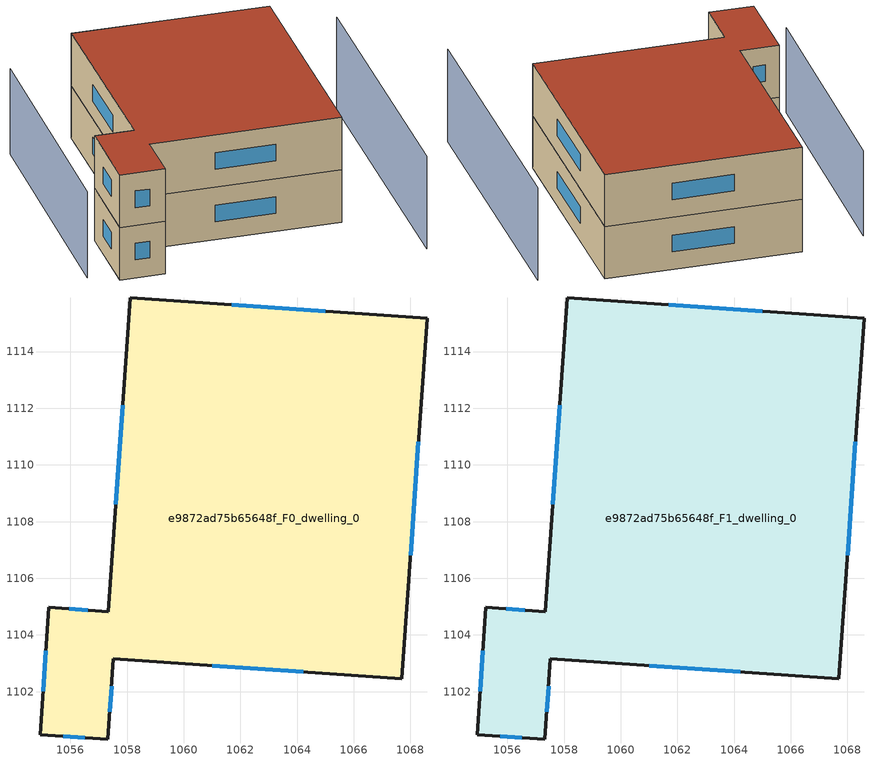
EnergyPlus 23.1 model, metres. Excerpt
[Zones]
e9872ad75b65648f_F0_dwelling_0
 floor ground (EU_floor_Construction): 1068.59,1115.17 1067.7,1102.45 1057.52,1103.16 1057.33,1100.32 1054.93,1100.48 1055.24,1104.97 1057.34,1104.83 1058.11,1115.9 z0
 wall outside (EU_wall_Construction): 1055.24,1104.97 1054.93,1100.48 1057.33,1100.32 1057.52,1103.16 1067.7,1102.45 1068.59,1115.17 1058.11,1115.9 1057.34,1104.83 1055.24,1104.97 z0:3
 window (EU_Window_Construction): 1055.14,1103.44 1055.04,1102.02 / 1056.62,1104.88 1055.96,1104.92 / 1057.85,1112.11 1057.6,1108.62 / 1065,1115.42 1061.7,1115.65 / 1068,1106.81 1068.28,1110.82 / 1061.01,1102.92 1064.22,1102.69 / 1057.39,1101.29 1057.46,1102.19 / 1055.75,1100.43 1056.51,1100.37 z1.03:1.97
e9872ad75b65648f_F1_dwelling_0
 floor to e9872ad75b65648f_F0_dwelling_0 (EU_floor_Construction): 1068.59,1115.17 1067.7,1102.45 1057.52,1103.16 1057.32,1100.32 1054.93,1100.48 1055.24,1104.97 1057.34,1104.83 1058.11,1115.9 z3
 wall outside (EU_wall_Construction): 1055.24,1104.97 1054.93,1100.48 1057.33,1100.32 1057.52,1103.16 1067.7,1102.45 1068.59,1115.17 1058.11,1115.9 1057.34,1104.83 1055.24,1104.97 z3:6
 window (EU_Window_Construction): 1055.14,1103.44 1055.04,1102.02 / 1056.62,1104.88 1055.96,1104.92 / 1057.85,1112.11 1057.6,1108.62 / 1065,1115.42 1061.7,1115.65 / 1068,1106.81 1068.28,1110.82 / 1061.01,1102.92 1064.22,1102.69 / 1057.39,1101.29 1057.46,1102.19 / 1055.75,1100.43 1056.51,1100.37 z4.03:4.97
 roof outside (EU_roof_Construction): 1067.7,1102.45 1068.59,1115.17 1058.11,1115.9 1057.34,1104.83 1055.24,1104.97 1054.93,1100.48 1057.33,1100.32 1057.52,1103.16 z6
shading: 1054.59,1115.37 1053.48,1101.31 z0:4.9; 1070.72,1098.21 1071.82,1114.08 z0:5.3
[Building]
EU S2 Campaign: North Axis=0; Terrain=City; Solar Distribution=FullExterior
[Site:Location]
Cape.Town.Intl.AP: Latitude=-33.965; Longitude=18.602; Time Zone=2; Elevation=46
[SizingPeriod:WeatherFileDays]
AnnualSizingPeriod: Begin Month=1; Begin Day of Month=1; End Month=12; End Day of Month=31; Day of Week for Start Day=Monday; Use Weather File Daylight Saving Period=No; Use Weather File Rain and Snow Indicators=No
[MATERIAL]
EU_InternalMass_Material: Roughness=MediumRough; Thickness=0.1; Conductivity=1; Density=1800; Specific Heat=900; Thermal Absorptance=0.9; Solar Absorptance=0.7; Visible Absorptance=0.7
[MATERIAL:NOMASS] Roughness=MediumRough; Thermal Absorptance=0.9; Solar Absorptance=0.7; Visible Absorptance=0.7
Name | Thermal Resistance
EU_wall_NoMass | 0.493876
EU_roof_NoMass | 0.449382
EU_floor_NoMass | 1.25
[WINDOWMATERIAL:SIMPLEGLAZINGSYSTEM]
EU_Window_SimpleGlazing: UFactor=4.4; Solar Heat Gain Coefficient=0.85; Visible Transmittance=0.85
[CONSTRUCTION]
EU_wall_Construction: EU_wall_NoMass
EU_roof_Construction: EU_roof_NoMass
EU_floor_Construction: EU_floor_NoMass
EU_Window_Construction: EU_Window_SimpleGlazing
EU_InternalMass_Construction: EU_InternalMass_Material
[ZONE] Type=1; Multiplier=1; Ceiling Height=autocalculate; Volume=432.743; Floor Area=autocalculate; Part of Total Floor Area=Yes
e9872ad75b65648f_F0_dwelling_0; e9872ad75b65648f_F1_dwelling_0
[INTERNALMASS] Construction=EU_InternalMass_Construction; Surface Area=144.248
Name | Zone or ZoneList
e9872ad75b65648f_F0_dwelling_0_EU_InternalMass | e9872ad75b65648f_F0_dwelling_0
e9872ad75b65648f_F1_dwelling_0_EU_InternalMass | e9872ad75b65648f_F1_dwelling_0
[OTHEREQUIPMENT] Fuel Type=Electricity; Design Level Calculation Method=Watts/Area; Power per Zone Floor Area=1; Fraction Latent=0; Fraction Radiant=0; Fraction Lost=0; Carbon Dioxide Generation Rate=0; EndUse Subcategory=EU_Step8_InternalGains
Name | Zone or ZoneList or Space or SpaceList | Schedule
EU_Step8_InternalGain_e9872ad75b65648f_F0_dwelling_0_f000 | e9872ad75b65648f_F0_dwelling_0 | EU_Step8_GainSchedule_e9872ad75b65648f_F0_dwelling_0_f000
EU_Step8_InternalGain_e9872ad75b65648f_F1_dwelling_0_f000 | e9872ad75b65648f_F1_dwelling_0 | EU_Step8_GainSchedule_e9872ad75b65648f_F1_dwelling_0_f000
[ZONEVENTILATION:DESIGNFLOWRATE] Schedule=EU_AlwaysOn; Design Flow Rate Calculation Method=AirChanges/Hour; Air Changes per Hour=0.64; Ventilation Type=Natural; Fan Pressure Rise=0; Fan Total Efficiency=1; Constant Term Coefficient=1; Temperature Term Coefficient=0; Velocity Term Coefficient=0; Velocity Squared Term Coefficient=0; Minimum Indoor Temperature=-100; Maximum Indoor Temperature=100; Delta Temperature=-100; Minimum Outdoor Temperature=-100; Maximum Outdoor Temperature=100; Maximum Wind Speed=40
Name | Zone or ZoneList or Space or SpaceList
EU_ConstantAir_e9872ad75b65648f_F0_dwelling_0 | e9872ad75b65648f_F0_dwelling_0
EU_ConstantAir_e9872ad75b65648f_F1_dwelling_0 | e9872ad75b65648f_F1_dwelling_0
[HVACTEMPLATE:THERMOSTAT] Constant Heating Setpoint=20; Constant Cooling Setpoint=50
EU_HeatOnly_e9872ad75b65648f_F0_dwelling_0; EU_HeatOnly_e9872ad75b65648f_F1_dwelling_0
[HVACTEMPLATE:ZONE:IDEALLOADSAIRSYSTEM] System Availability Schedule=EU_AlwaysOn; Maximum Heating Supply Air Temperature=50; Minimum Cooling Supply Air Temperature=13; Maximum Heating Supply Air Humidity Ratio=0.0156; Minimum Cooling Supply Air Humidity Ratio=0.0077; Heating Limit=NoLimit; Cooling Limit=NoLimit; Heating Availability Schedule=EU_AlwaysOn; Cooling Availability Schedule=EU_CoolingOff; Dehumidification Control Type=ConstantSensibleHeatRatio; Cooling Sensible Heat Ratio=0.7; Dehumidification Setpoint=60; Humidification Control Type=None; Humidification Setpoint=30; Outdoor Air Method=None; Outdoor Air Flow Rate per Person=0.00944; Outdoor Air Flow Rate per Zone Floor Area=0; Outdoor Air Flow Rate per Zone=0; Demand Controlled Ventilation Type=None; Outdoor Air Economizer Type=NoEconomizer; Heat Recovery Type=None; Sensible Heat Recovery Effectiveness=0.7; Latent Heat Recovery Effectiveness=0.65
Name | Template Thermostat
e9872ad75b65648f_F0_dwelling_0 | EU_HeatOnly_e9872ad75b65648f_F0_dwelling_0
e9872ad75b65648f_F1_dwelling_0 | EU_HeatOnly_e9872ad75b65648f_F1_dwelling_0
[SIZING:ZONE] Zone Cooling Design Supply Air Temperature Input Method=SupplyAirTemperature; Zone Cooling Design Supply Air Temperature=13; Zone Heating Design Supply Air Temperature Input Method=SupplyAirTemperature; Zone Heating Design Supply Air Temperature=50; Zone Cooling Design Supply Air Humidity Ratio=0.008; Zone Heating Design Supply Air Humidity Ratio=0.008; Cooling Design Air Flow Method=DesignDay; Cooling Design Air Flow Rate=0; Cooling Minimum Air Flow per Zone Floor Area=0.000762; Cooling Minimum Air Flow=0; Cooling Minimum Air Flow Fraction=0.2; Heating Design Air Flow Method=DesignDay; Heating Design Air Flow Rate=0; Heating Maximum Air Flow per Zone Floor Area=0.002032; Heating Maximum Air Flow=0.141576; Heating Maximum Air Flow Fraction=0.3; Account for Dedicated Outdoor Air System=No; Dedicated Outdoor Air System Control Strategy=NeutralSupplyAir; Dedicated Outdoor Air Low Setpoint Temperature for Design=autosize; Dedicated Outdoor Air High Setpoint Temperature for Design=autosize; Zone Load Sizing Method=Sensible Load Only No Latent Load; Zone Latent Cooling Design Supply Air Humidity Ratio Input Method=HumidityRatioDifference; Zone Cooling Design Supply Air Humidity Ratio Difference=0.005; Zone Latent Heating Design Supply Air Humidity Ratio Input Method=HumidityRatioDifference; Zone Humidification Design Supply Air Humidity Ratio Difference=0.005
e9872ad75b65648f_F0_dwelling_0; e9872ad75b65648f_F1_dwelling_0
[SCHEDULE:CONSTANT]
Name | Hourly Value
EU_AlwaysOn | 1
EU_CoolingOff | 0
[SCHEDULE:FILE] Column Number=1; Rows to Skip at Top=0; Number of Hours of Data=8760; Column Separator=Comma; Interpolate to Timestep=No; Minutes per Item=60; Adjust Schedule for Daylight Savings=Yes
Name | File
EU_Step8_GainSchedule_e9872ad75b65648f_F0_dwelling_0_f000 | ../../schedules/e9872ad75b65648f/e9872ad75b65648f_F0_dwelling_0_f000_gain.csv
EU_Step8_GainSchedule_e9872ad75b65648f_F1_dwelling_0_f000 | ../../schedules/e9872ad75b65648f/e9872ad75b65648f_F1_dwelling_0_f000_gain.csv
